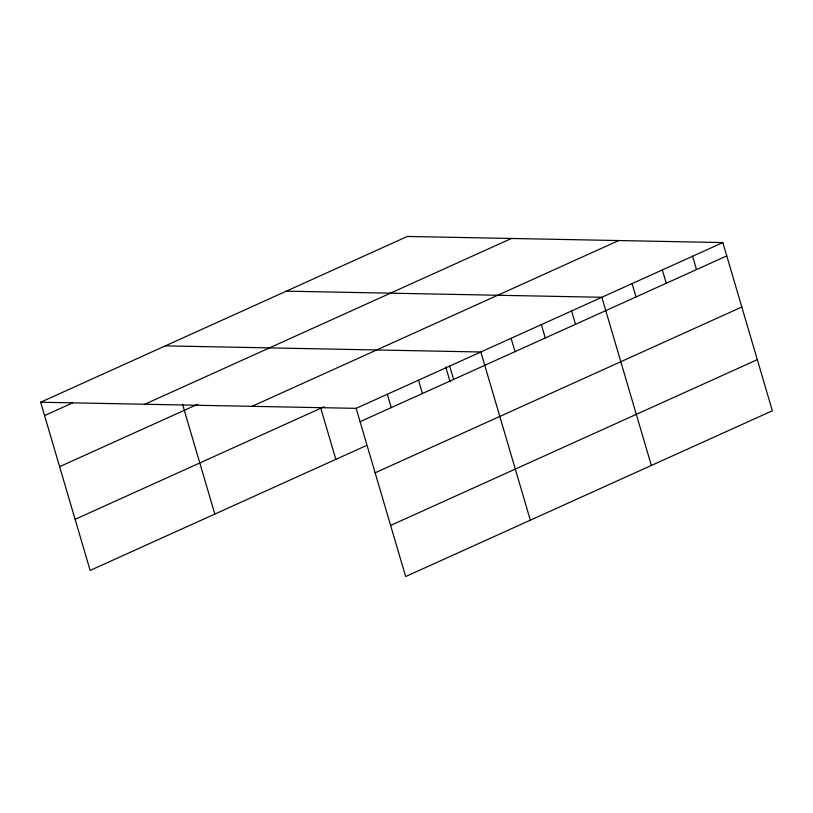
<?xml version="1.0" encoding="UTF-8"?>
<svg xmlns="http://www.w3.org/2000/svg" width="813" height="813" viewBox="0 0 813 813"><rect width="100%" height="100%" fill="white"/><g stroke="black" fill="none" stroke-linecap="round" stroke-linejoin="round"><path stroke-width="1.22" d="M40.65 402.232L407.333 236.451L722.848 242.569L772.35 410.768L405.667 576.549L356.165 408.35L40.65 402.232L90.152 570.431L366.084 445.676M44.573 415.575L72.286 403.055M144.775 404.254L511.448 238.473M59.613 466.682L197.732 404.234M252.05 406.327L618.723 240.546M75.111 519.334L324.153 406.734M356.165 408.35L722.848 242.569M360.098 421.693L726.771 255.912M375.139 472.8L741.812 307.009M390.626 525.442L757.31 359.661M286.328 291.156L601.844 297.273L651.345 465.473M165.324 345.871L480.839 351.988L530.34 520.178M692.595 256.247L696.528 269.591M662.341 269.926L666.274 283.27M632.097 283.595L636.02 296.938M571.59 310.952L575.523 324.296M541.336 324.631L545.269 337.974M511.092 338.31L515.015 351.653M449.67 366.074L453.593 379.417M445.727 366.927L450.026 381.531M418.502 380.169L422.435 393.512M387.334 394.254L391.266 407.598M320.789 408.258L335.83 459.355M182.498 404.234L214.825 514.07"/></g></svg>
